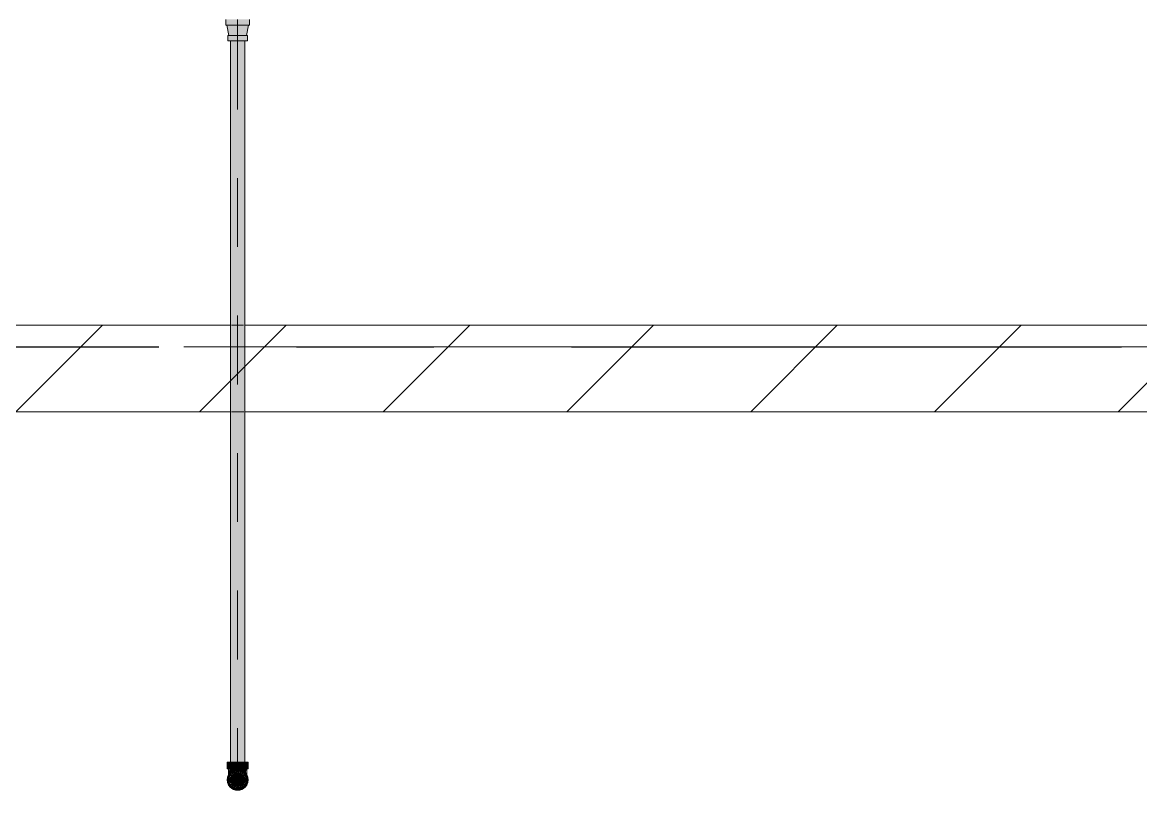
# Model space of a CAD drawing. Header units: millimetres. Extents: x -4000 to 187956, y -58990 to 162485.
# Drawn here: x 91253 to 93835, y 126425 to 128199 of the extents above; entities that cross this region are included whole.
import ezdxf

# ---------------------------------------------------------------- set-up
doc = ezdxf.new("R2010")
doc.units = ezdxf.units.MM
for name, pattern in [('Dash 1_16_', [317.5, 158.75, -158.75]), ('Grid Line', [2222.5, 1270, -317.5, 317.5, -317.5]), ('Grid Line 12_5mm', [2150, 1250, -300, 300, -300])]:
    doc.linetypes.add(name, pattern=pattern)
for name, color, linetype, lineweight in [('A-WALL', 113, 'Continuous', 13), ('A-WALL-PATT', 111, 'Continuous', 13), ('F-SPRN', 3, 'Continuous', 9), ('P-PIPE', 3, 'Continuous', 9), ('P-PIPE-CNTR', 3, 'Continuous', 9), ('S-GRID', 1, 'Continuous', 30)]:
    doc.layers.add(name, color=color, linetype=linetype, lineweight=lineweight)

# ---------------------------------------------------------------- blocks, each defined once
blk = doc.blocks.new('CMF2_NHAXUONG_A_rvt-1-FFS - TANG 1')
at = {"layer": 'A-WALL-PATT', "lineweight": 9}
h = blk.add_hatch(dxfattribs=at)
h.set_pattern_fill('FP_12', color=250, style=0, pattern_type=2)
h.set_pattern_definition([(45, (0, 0), (-212.13203, 212.13203), [])])
h.paths.add_polyline_path([(68581, 127300.1), (97082.8, 127300.1), (97082.8, 127500.1), (67049.8, 127500.1), (67049.8, 127300.1)])
h.paths.add_polyline_path([(43638.6, 127300.1), (63049.8, 127300.1), (63049.8, 127500.1), (43549.8, 127500.1), (43549.8, 127300.1)])
at = {"layer": 'A-WALL', "color": 50, "lineweight": 15}
for p, q in [((91733.5, 127500.1), (89266.5, 127500.1)), ((94233.5, 127500.1), (91766.5, 127500.1)), ((89266.7, 127300.1), (91733.3, 127300.1)), ((91766.7, 127300.1), (94233.3, 127300.1))]:
    blk.add_line(p, q, dxfattribs=at)
at = {"layer": 'A-WALL', "color": 35, "lineweight": 15}
for p, q in [((91733.5, 127500.1), (89266.5, 127500.1)), ((94233.5, 127500.1), (91766.5, 127500.1)), ((89266.7, 127300.1), (91733.3, 127300.1)), ((91766.7, 127300.1), (94233.3, 127300.1))]:
    blk.add_line(p, q, dxfattribs=at)
at = {"layer": 'A-WALL', "color": 14, "lineweight": 15}
for p, q in [((91737.1, 127500.1), (91735.5, 127500.1)), ((91763.4, 127500.1), (91738.2, 127500.1)), ((91735.5, 127300.1), (91764.5, 127300.1))]:
    blk.add_line(p, q, dxfattribs=at)
at = {"layer": 'A-WALL', "color": 15, "lineweight": 15}
for p, q in [((91737.1, 127500.1), (91735.5, 127500.1)), ((91763.4, 127500.1), (91738.2, 127500.1)), ((91735.5, 127300.1), (91764.5, 127300.1))]:
    blk.add_line(p, q, dxfattribs=at)
at = {"layer": 'S-GRID', "linetype": 'Grid Line 12_5mm', "lineweight": 9}
blk.add_line((-824.3, 127450), (183641.1, 127450), dxfattribs=at)
blk = doc.blocks.new('Sprinkler_Up - DN20-V317-FFS - TANG 1')
at = {"layer": 'F-SPRN', "transparency": 33554534}
for points in [[(-13.5, 0), (-3.9, 0.7), (-1.7, 2.9), (-1.2, 3.5), (-0.6, 4), (0.6, 4), (1.2, 3.5), (1.7, 2.9), (4.6, 0), (22.2, 0), (18, 13.1), (6.9, 21.2), (-6.9, 21.2), (-18.4, 11.9), (-22.2, 0)], [(0, -21.2), (6.9, -21.2), (18, -13.1), (22.2, 0), (3.9, -0.7), (1.7, -2.9), (1.2, -3.5), (0.6, -4), (-0.6, -4), (-1.2, -3.5), (-1.7, -2.9), (-4.6, 0), (-22.2, 0), (-18, -13.1), (-6.9, -21.2)], [(0, -16.7), (4.3, -16.1), (11.8, -11.8), (16.1, -4.3), (16.1, 4.3), (11.7, 11.9), (8.3, 14.4), (0, 16.7), (-4.3, 16.1), (-11.8, 11.8), (-16.1, 4.3), (-16.1, -4.3), (-11.8, -11.8), (-8.3, -14.4)], [(0, -15.6), (7.8, -13.5), (13.5, -7.8), (15.1, -4), (15.1, 4), (13.5, 7.8), (7.8, 13.5), (0, 15.6), (-9.9, 11.9), (-11, 11), (-15.1, 4), (-15.1, -4), (-11, -11), (-7.8, -13.5)], [(-10.9, -5.5), (-10.9, 5.4), (-14.5, 5.4), (-14.5, -5.5)], [(-7.7, -5.5), (-7.7, 5.4), (-10.9, 5.4), (-10.9, -5.5)], [(0, -5.5), (0, 5.4), (-7.7, 5.4), (-7.7, -5.5)], [(0, 0), (5.7, 0), (2.9, 4.9), (-2.9, 4.9), (-5.7, 0)], [(-2.9, -4.9), (2.9, -4.9), (5.7, 0), (-5.7, 0)], [(0, 0), (4.6, 0), (0, 4.6), (-4.6, 0)], [(0, -4.6), (4.6, 0), (-4.6, 0)], [(0, -2.6), (1.3, 0), (-1.8, 0)], [(-1.3, 0), (1.8, 0), (0, 2.6)], [(7.7, -5.5), (7.7, 5.4), (0, 5.4), (0, -5.5)], [(10.9, -5.5), (10.9, 5.4), (7.7, 5.4), (7.7, -5.5)], [(14.5, -5.5), (14.5, 5.4), (10.9, 5.4), (10.9, -5.5)]]:
    blk.add_hatch(color=1, dxfattribs=at).paths.add_polyline_path(points)
at = {"layer": 'F-SPRN', "color": 1}
for p, q in [((-11.5, 5.4), (-14.5, 5.4)), ((-14.5, 5.4), (-11.3, 5.4)), ((-14.5, 5.4), (-14.5, 3.7)), ((-14.5, 3.3), (-14.5, 0)), ((-11.5, 5.4), (-11.5, 4)), ((-10.9, 1.9), (-10.9, 3.6)), ((-10.8, 5.4), (-8, 5.4)), ((-8.1, 5.4), (-10.8, 5.4)), ((-8.1, 5.4), (-8.1, 2.8)), ((-8.1, 2.5), (-8.1, 0.7)), ((-7.7, 4.8), (-7.7, 2.7)), ((-7.7, 4.8), (-7.7, 2.7)), ((-7.7, 2.1), (-7.7, 0.5)), ((-7.7, 2.1), (-7.7, 0.5)), ((-6.7, 5.4), (-4.7, 5.4)), ((-5.8, 3.8), (-5.8, 2.2)), ((-2.1, 0), (-2.1, 0)), ((-2.1, 0), (-2.1, -0.1)), ((-0.5, 2), (-0.6, 2)), ((-0.6, 2), (-0.6, 2)), ((0, 2.1), (-0.1, 2.1)), ((2.1, 0), (2.1, 0.1)), ((2.1, 0), (2.1, 0)), ((4.7, 5.4), (6.5, 5.4)), ((7.7, 5.4), (10.8, 5.4)), ((7.7, 5.2), (7.7, 2.7)), ((7.7, 5.2), (7.7, 2.7)), ((7.7, 2.3), (7.7, 0.5)), ((7.7, 2.3), (7.7, 0.5)), ((10.8, 5.4), (8.1, 5.4)), ((8.1, 5.4), (8.1, 2.8)), ((8.1, 2.5), (8.1, 0.4)), ((10.9, 5.4), (14.5, 5.4)), ((10.9, 3.6), (10.9, 0.2)), ((14.5, 5.4), (11.5, 5.4)), ((11.5, 5.4), (11.5, 4)), ((11.5, 3), (11.5, 0.2)), ((14.5, 5.4), (14.5, -5.5)), ((-14.5, -1.3), (-14.5, -3.7)), ((-11.1, -5.5), (-14.5, -5.5)), ((-14.5, -5.5), (-11.5, -5.5)), ((-10.9, -2.6), (-10.9, -1.3)), ((-10.8, -5.5), (-8.1, -5.5)), ((-7.8, -5.5), (-10.8, -5.5)), ((-8.1, -4.2), (-8.1, -5.5)), ((-7.7, -2.7), (-7.7, -4)), ((-7.7, -2.7), (-7.7, -4)), ((-7, -5.5), (-5.8, -5.5)), ((-4.8, -5.5), (-7, -5.5)), ((-5.8, -2.3), (-5.8, -3.8)), ((-2.1, -0.3), (-2, -0.4)), ((-2, -0.4), (-2, -0.5)), ((-2, -0.5), (-2, -0.6)), ((-2, -0.6), (-2, -0.7)), ((-2, -0.7), (-1.9, -0.7)), ((-1.9, -0.7), (-1.9, -0.8)), ((-1.9, -0.8), (-1.9, -0.9)), ((-1.9, -0.9), (-1.8, -1)), ((-1.8, -1), (-1.8, -1.1)), ((-1.8, -1), (-1.8, -1)), ((-1.8, -1.1), (-1.7, -1.2)), ((-1.7, -1.2), (-1.6, -1.3)), ((-1.7, -1.2), (-1.7, -1.2)), ((-1.6, -1.3), (-1.6, -1.4)), ((-1.6, -1.4), (-1.5, -1.4)), ((-1.5, -1.4), (-1.4, -1.5)), ((-1.4, -1.5), (-1.3, -1.6)), ((-1.4, -1.5), (-1.4, -1.5)), ((-1.3, -1.6), (-1.3, -1.7)), ((-1.3, -1.7), (-1.2, -1.7)), ((-1.2, -1.7), (-1.1, -1.7)), ((-1.1, -1.7), (-1.1, -1.8)), ((-1.1, -1.8), (-1, -1.8)), ((-1, -1.8), (-0.9, -1.9)), ((-0.9, -1.9), (-0.8, -1.9)), ((-0.8, -1.9), (-0.7, -2)), ((-0.8, -1.9), (-0.8, -1.9)), ((-0.7, -2), (-0.6, -2)), ((-0.6, -2), (-0.5, -2)), ((-0.5, -2), (-0.4, -2)), ((-0.4, -2), (-0.3, -2.1)), ((-0.4, -2), (-0.4, -2)), ((-0.3, -2.1), (-0.2, -2.1)), ((-0.2, -2.1), (-0.1, -2.1)), ((-0.1, -2.1), (0, -2.1)), ((0, -2.1), (0.1, -2.1)), ((0.1, -2.1), (0.2, -2.1)), ((0.1, -2.1), (0.1, -2.1)), ((0.2, -2.1), (0.3, -2.1)), ((0.3, -2.1), (0.4, -2)), ((0.4, -2), (0.5, -2)), ((0.5, -2), (0.6, -2)), ((0.6, -2), (0.7, -2)), ((0.6, -2), (0.6, -2)), ((0.7, -2), (0.8, -1.9)), ((0.8, -1.9), (0.9, -1.9)), ((0.9, -1.9), (1, -1.8)), ((0.9, -1.9), (0.9, -1.9)), ((1, -1.8), (1.1, -1.8)), ((1.1, -1.8), (1.2, -1.7)), ((1.2, -1.7), (1.3, -1.6)), ((1.2, -1.7), (1.2, -1.7)), ((1.3, -1.6), (1.4, -1.6)), ((1.4, -1.5), (1.5, -1.5)), ((1.4, -1.6), (1.4, -1.5)), ((1.5, -1.4), (1.6, -1.3)), ((1.5, -1.5), (1.5, -1.4)), ((1.6, -1.3), (1.7, -1.2)), ((1.6, -1.3), (1.6, -1.3)), ((1.7, -1.1), (1.8, -1.1)), ((1.7, -1.2), (1.7, -1.1)), ((1.8, -1), (1.9, -0.9)), ((1.8, -1.1), (1.8, -1)), ((1.9, -0.8), (2, -0.7)), ((1.9, -0.8), (1.9, -0.8)), ((1.9, -0.9), (1.9, -0.8)), ((2, -0.4), (2.1, -0.3)), ((2, -0.5), (2, -0.4)), ((2, -0.5), (2, -0.5)), ((2, -0.6), (2, -0.5)), ((2, -0.7), (2, -0.6)), ((2.1, -0.1), (2.1, 0)), ((2.1, -0.2), (2.1, -0.1)), ((2.1, -0.3), (2.1, -0.2)), ((7, -5.5), (4.8, -5.5)), ((5.8, -2.2), (5.8, -3.8)), ((5.8, -5.5), (7, -5.5)), ((7.7, -0.5), (7.7, -2.3)), ((7.7, -0.5), (7.7, -2.3)), ((7.7, -2.7), (7.7, -5.4)), ((7.7, -2.7), (7.7, -5.4)), ((10.8, -5.5), (7.7, -5.5)), ((8.1, -0.4), (8.1, -2.5)), ((8.1, -2.8), (8.1, -5.5)), ((8.1, -5.5), (10.8, -5.5)), ((10.9, -0.2), (10.9, -3.6)), ((14.5, -5.5), (10.9, -5.5)), ((11.5, -0.2), (11.5, -3)), ((11.5, -4), (11.5, -5.5)), ((11.5, -5.5), (14.5, -5.5))]:
    blk.add_line(p, q, dxfattribs=at)
at = {"layer": 'F-SPRN', "color": 1, "flags": 128}
for points in [[(-0.6, 2), (-0.7, 2), (-0.8, 1.9), (-0.9, 1.9), (-0.9, 1.9), (-1, 1.8), (-1.1, 1.8), (-1.2, 1.7), (-1.2, 1.7), (-1.3, 1.6), (-1.4, 1.6), (-1.4, 1.5), (-1.5, 1.5), (-1.5, 1.4), (-1.6, 1.3), (-1.6, 1.3), (-1.7, 1.2), (-1.7, 1.1), (-1.8, 1.1), (-1.8, 1), (-1.9, 0.9), (-1.9, 0.8), (-1.9, 0.8), (-2, 0.7), (-2, 0.6), (-2, 0.5), (-2, 0.5), (-2, 0.4), (-2.1, 0.3), (-2.1, 0.2), (-2.1, 0.1), (-2.1, 0)], [(-0.1, 2.1), (-0.1, 2.1), (-0.2, 2.1), (-0.3, 2.1), (-0.4, 2), (-0.5, 2)], [(2.1, 0.1), (2.1, 0.2), (2.1, 0.2), (2.1, 0.3), (2, 0.4), (2, 0.5), (2, 0.6), (2, 0.7), (1.9, 0.7), (1.9, 0.8), (1.9, 0.9), (1.8, 1), (1.8, 1), (1.8, 1.1), (1.7, 1.2), (1.7, 1.2), (1.6, 1.3), (1.6, 1.4), (1.5, 1.4), (1.4, 1.5), (1.4, 1.5), (1.3, 1.6), (1.3, 1.7), (1.2, 1.7), (1.1, 1.7), (1.1, 1.8), (1, 1.8), (0.9, 1.9), (0.8, 1.9), (0.8, 1.9), (0.7, 2), (0.6, 2), (0.5, 2), (0.4, 2), (0.4, 2), (0.3, 2.1), (0.2, 2.1), (0.1, 2.1), (0, 2.1)], [(-2.1, -0.1), (-2.1, -0.2), (-2.1, -0.2), (-2.1, -0.3)]]:
    blk.add_lwpolyline(points, dxfattribs=at)
at = {"layer": 'F-SPRN', "color": 1}
for radius, start, end in [(22.2, 360, 180), (21.9, 165.6773, 179.2615), (21.9, 146.7912, 164.8151), (21.9, 144, 146.7912), (21.9, 126.6942, 143.2701), (16.7, 167.6802, 180), (16.7, 167.6802, 180), (16.7, 155.3879, 164.9693), (16.7, 155.3879, 164.9693), (15.6, 166.4265, 180), (15.6, 166.4265, 180), (15.6, 150.9409, 165), (15.6, 159.6139, 165), (16.7, 136.7213, 149.931), (16.7, 136.7213, 149.931), (15.6, 150.9409, 156.3845), (15.6, 138.4214, 150), (15.6, 138.4214, 150), (21.9, 108.2621, 125.7507), (16.7, 134.4938, 135), (16.7, 134.4938, 135), (15.6, 129.9005, 135), (15.6, 129.9005, 135), (16.7, 121.4181, 130.5751), (16.7, 121.4181, 130.5751), (15.6, 120.5262, 126.205), (15.6, 120.5262, 126.205), (16.7, 106.5995, 120), (16.7, 106.5995, 120), (15.6, 114.4363, 119.9813), (15.6, 114.4363, 119.9813), (21.9, 99.348, 107.901), (4.63, 155.7832, 180), (4.63, 155.7832, 180), (16.7, 96.4143, 105), (16.7, 96.4143, 105), (4.63, 109.0192, 138.2703), (4.63, 109.0192, 138.2703), (21.9, 90.145, 98.8503), (15.6, 95.5762, 100.6843), (15.6, 95.5762, 100.6843), (2.56, 109.0192, 168.8278), (2.56, 109.0192, 168.8278), (2.04, 109.0192, 180), (16.7, 83.0684, 90), (16.7, 83.0684, 90), (4.63, 17.9592, 90), (4.63, 17.9592, 90), (3.81, 57.0577, 90), (2.56, 14.5599, 90), (2.56, 14.5599, 90), (2.04, 10.4703, 90), (21.9, 72.5583, 89.4624), (15.6, 75.573, 80.5892), (15.6, 75.573, 80.5892), (3.81, 16.1605, 43.8358), (15.6, 67.5614, 74.5481), (15.6, 67.5614, 74.5481), (16.7, 60, 75), (16.7, 60, 75), (15.6, 60.0187, 65.5637), (15.6, 60.0187, 65.5637), (21.9, 54.2493, 71.7379), (15.6, 53.795, 60), (15.6, 53.795, 60), (16.7, 49.4249, 58.5819), (16.7, 49.4249, 58.5819), (15.6, 45, 50.0995), (15.6, 45, 50.0995), (16.7, 45, 45.5062), (16.7, 45, 45.5062), (15.6, 30, 41.5786), (15.6, 30, 41.5786), (16.7, 30, 43.2787), (16.7, 30, 43.2787), (21.9, 36.7299, 53.3058), (15.6, 23.6155, 29.5646), (15.6, 15, 29.5646), (15.6, 15, 20.3861), (16.7, 15, 24.6121), (16.7, 15, 24.6121), (15.6, 360, 13.6618), (15.6, 0, 13.6618), (16.7, 360, 12.3198), (16.7, 0, 12.3198), (21.9, 33.2088, 36), (21.9, 15.1849, 33.2088), (21.9, 0.7385, 14.3227), (22.2, 180, 360), (21.9, 180.7385, 194.3227), (21.9, 195.1849, 215.2302), (21.9, 216.7299, 233.3058), (16.7, 180, 192.3198), (16.7, 180, 192.3198), (16.7, 195.0307, 204.6121), (16.7, 195.0307, 204.6121), (15.6, 181.9082, 193.6618), (15.6, 181.9082, 193.6618), (15.6, 197.3339, 209.5646), (15.6, 197.3339, 209.5646), (16.7, 210.069, 223.2787), (16.7, 210.069, 223.2787), (15.6, 212.5472, 221.5786), (15.6, 212.5472, 221.5786), (21.9, 234.2493, 251.7379), (16.7, 229.4249, 238.5819), (16.7, 229.4249, 238.5819), (15.6, 233.795, 240), (15.6, 233.795, 240), (16.7, 240, 255), (16.7, 240, 255), (15.6, 240.0187, 254.5481), (15.6, 240.0187, 254.5481), (21.9, 252.5583, 269.4624), (4.63, 197.9592, 0), (4.63, 197.9592, 360), (15.6, 255, 267.64), (15.6, 255, 267.64), (3.81, 196.1605, 360), (2.56, 191.1677, 270), (2.56, 191.1677, 270), (2.04, 190.4703, 270), (16.7, 263.0684, 270), (16.7, 263.0684, 270), (2.04, 270, 0), (2.56, 270, 0), (2.56, 270, 360), (21.9, 270.145, 278.8503), (15.6, 275.5762, 280.6843), (15.6, 275.5762, 280.6843), (16.7, 276.4143, 285), (16.7, 276.4143, 285), (21.9, 279.348, 287.901), (16.7, 286.5995, 300), (16.7, 286.5995, 300), (15.6, 294.4363, 299.9813), (15.6, 294.4363, 299.9813), (21.9, 288.2621, 305.7507), (15.6, 300, 313.2078), (15.6, 300, 313.2078), (16.7, 301.4181, 310.5751), (16.7, 301.4181, 310.5751), (15.6, 318.4214, 330), (15.6, 318.4214, 330), (16.7, 316.7213, 330), (16.7, 316.7213, 330), (21.9, 306.6942, 323.2701), (15.6, 330.4354, 345), (15.6, 330.4354, 336.3845), (15.6, 339.6139, 345), (15.6, 346.3382, 360), (15.6, 346.3382, 360), (16.7, 335.3879, 345), (16.7, 335.3879, 345), (16.7, 347.6802, 360), (16.7, 347.6802, 360), (21.9, 324.7698, 344.8151), (21.9, 345.6773, 359.2615)]:
    blk.add_arc((0, 0), radius, start, end, dxfattribs=at)
blk = doc.blocks.new('Steel_Transition_Threaded_HoaPhat - Standard-V351-FFS - TANG 1')
at = {"layer": 'P-PIPE', "lineweight": 13, "transparency": 33554534}
h = blk.add_hatch(color=1, dxfattribs=at)
h.paths.add_polyline_path([(91750, 126427.6), (91755.8, 126428.4), (91761.3, 126430.6), (91765.9, 126434.2), (91769.5, 126438.8), (91771.7, 126444.3), (91772.5, 126450.1), (91771.7, 126455.9), (91769, 126462), (91765.9, 126466), (91761.3, 126469.6), (91755.8, 126471.8), (91750, 126472.6), (91744.2, 126471.8), (91738.8, 126469.6), (91734.1, 126466), (91730.5, 126461.3), (91728.3, 126455.9), (91727.5, 126450.1), (91728.3, 126444.3), (91730.5, 126438.8), (91734.1, 126434.2), (91738.8, 126430.6), (91744.2, 126428.4)])
h.paths.add_polyline_path([(91750, 126430), (91744.8, 126430.7), (91740, 126432.7), (91735.8, 126435.9), (91732.6, 126440), (91730.6, 126444.9), (91729.9, 126450.1), (91730.6, 126455.3), (91734, 126462), (91735.8, 126464.3), (91740, 126467.5), (91744.8, 126469.5), (91750, 126470.2), (91755.2, 126469.5), (91760.1, 126467.5), (91766, 126462), (91767.4, 126460.1), (91769.4, 126455.3), (91770.1, 126450.1), (91769.4, 126444.9), (91767.4, 126440), (91764.2, 126435.9), (91760.1, 126432.7), (91755.2, 126430.7)])
for points in [[(91750, 126430), (91750, 126433.7), (91741.8, 126435.9), (91735.8, 126441.9), (91733.6, 126450.1), (91735.8, 126458.3), (91741.8, 126464.3), (91750, 126466.5), (91750, 126470.2), (91744.8, 126469.5), (91740, 126467.5), (91734, 126462), (91732.6, 126460.1), (91730.6, 126455.3), (91729.9, 126450.1), (91730.6, 126444.9), (91732.6, 126440), (91735.8, 126435.9), (91740, 126432.7), (91744.8, 126430.7)], [(91750, 126431.6), (91754.8, 126432.2), (91759.3, 126434.1), (91763.1, 126437), (91766, 126440.8), (91767.9, 126445.3), (91768.5, 126450.1), (91767.9, 126454.9), (91764, 126462), (91763.1, 126463.2), (91759.3, 126466.1), (91754.8, 126468), (91750, 126468.6), (91745.2, 126468), (91740.8, 126466.1), (91736, 126462), (91734, 126459.3), (91732.1, 126454.9), (91731.5, 126450.1), (91732.1, 126445.3), (91734, 126440.8), (91736.9, 126437), (91740.8, 126434.1), (91745.2, 126432.2)], [(91750, 126430), (91755.2, 126430.7), (91760.1, 126432.7), (91764.2, 126435.9), (91767.4, 126440), (91769.4, 126444.9), (91770.1, 126450.1), (91769.4, 126455.3), (91766, 126462), (91764.2, 126464.3), (91760.1, 126467.5), (91755.2, 126469.5), (91750, 126470.2), (91750, 126466.5), (91758.2, 126464.3), (91764.2, 126458.3), (91766.4, 126450.1), (91764.2, 126441.9), (91758.2, 126435.9), (91750, 126433.7)]]:
    blk.add_hatch(color=1, dxfattribs=at).paths.add_polyline_path(points)
at = {"layer": 'P-PIPE', "color": 20, "lineweight": 13}
for radius, start, end in [(22.5, 90, 270), (22.5, 105, 270), (20.1, 150, 162.7449), (18.5, 157.6232, 165), (18.5, 157.6232, 165), (20.1, 143.4205, 148.1553), (18.5, 139.7195, 150), (18.5, 139.7195, 150), (20.1, 128.8856, 139.8677), (16.4, 143.5463, 150), (18.5, 123.4976, 133.2041), (18.5, 123.4976, 133.2041), (16.4, 133.3918, 135), (20.1, 109.6859, 125.0043), (16.4, 121.0738, 128.0319), (18.5, 106.819, 120), (18.5, 106.819, 120), (16.4, 115.1607, 120), (16.4, 107.4657, 111.9681), (22.5, 90, 105), (20.1, 100.9975, 105), (18.5, 91.4353, 103.2046), (18.5, 91.4353, 103.2046), (16.4, 96.2132, 104.6042), (20.1, 90.5246, 98.5089), (22.5, 45, 90), (22.5, 270, 90), (18.5, 78.0986, 90), (18.5, 78.0986, 90), (22.5, 270, 45), (20.1, 75.0607, 87.9279), (18.5, 60, 75), (18.5, 60, 75), (16.4, 66.9681, 72.9388), (20.1, 54.9957, 75), (16.4, 50.4733, 56.6389), (18.5, 46.7959, 56.5024), (18.5, 46.7959, 56.5024), (16.4, 45, 46.6082), (20.1, 40.1323, 51.1144), (16.4, 30, 38.0319), (18.5, 30, 40.2805), (18.5, 30, 40.2805), (20.1, 31.8447, 36.5795), (18.5, 15, 22.3768), (18.5, 15, 22.3768), (20.1, 17.2551, 30), (20.1, 166.0499, 193.9501), (20.1, 197.2551, 210), (18.5, 166.5939, 180), (18.5, 166.5939, 180), (18.5, 180, 193.4061), (18.5, 180, 193.4061), (18.5, 195, 202.3768), (18.5, 195, 202.3768), (20.1, 211.8447, 231.1144), (16.4, 168.5467, 178.9063), (16.4, 184.8393, 191.4533), (18.5, 210, 223.5703), (18.5, 210, 223.5703), (16.4, 158.0319, 163.506), (16.4, 210.6635, 216.4537), (18.5, 226.7959, 236.5024), (18.5, 226.7959, 236.5024), (20.1, 234.9957, 240), (16.4, 230.4733, 236.6389), (20.1, 240, 255), (18.5, 240, 255), (18.5, 240, 255), (16.4, 240, 246.5955), (16.4, 250.3629, 255), (20.1, 255.0607, 267.9279), (18.5, 258.0986, 270), (18.5, 258.0986, 270), (16.4, 264.1652, 268.506), (18.5, 271.4353, 283.2046), (18.5, 271.4353, 283.2046), (16.4, 276.2132, 283.9063), (20.1, 280.9975, 285), (16.4, 287.4657, 291.9681), (18.5, 286.819, 300), (18.5, 286.819, 300), (16.4, 293.4045, 300), (20.1, 289.6859, 305.0043), (18.5, 303.4976, 313.2041), (18.5, 303.4976, 313.2041), (20.1, 308.8856, 328.1553), (18.5, 316.4297, 330), (18.5, 316.4297, 330), (16.4, 338.0319, 342.8691), (16.4, 0, 8.0319), (16.4, 353.5463, 0), (18.5, 337.6232, 345), (18.5, 337.6232, 345), (20.1, 330, 342.7449), (18.5, 0, 13.4061), (18.5, 346.5939, 13.4061), (18.5, 346.5939, 0), (20.1, 346.0499, 13.9501), (20.1, 270.5246, 278.5089)]:
    blk.add_arc((91750, 126450.1), radius, start, end, dxfattribs=at)
blk = doc.blocks.new('Steel_Elbow_Threaded_HoaPhat - Standard-V352-FFS - TANG 1')
at = {"layer": 'P-PIPE', "lineweight": 13, "transparency": 33554534}
for points in [[(91733, 126475.5), (91750, 126475.5), (91750, 126490.6), (91725.9, 126490.6), (91726.7, 126475.5), (91729.1, 126475.5)], [(91774.1, 126475.5), (91773.3, 126490.6), (91750, 126490.6), (91750, 126475.5), (91773.3, 126475.5)], [(91750, 126426), (91756.2, 126426.8), (91762.1, 126429.2), (91767.1, 126433), (91770.9, 126438), (91773.3, 126443.8), (91774.1, 126450.1), (91773.3, 126456.3), (91770.9, 126462.1), (91767.1, 126467.1), (91762.1, 126471), (91756.2, 126473.4), (91750, 126474.2), (91743.8, 126473.4), (91737.9, 126471), (91733, 126467.1), (91729, 126462), (91726.7, 126456.3), (91725.9, 126450.1), (91726.7, 126443.8), (91729.1, 126438), (91733, 126433), (91737.9, 126429.2), (91743.8, 126426.8)]]:
    blk.add_hatch(color=1, dxfattribs=at).paths.add_polyline_path(points)
h = blk.add_hatch(color=1, dxfattribs=at)
h.paths.add_polyline_path([(91742.8, 126470), (91740.3, 126470), (91744.1, 126471.9)])
h.paths.add_polyline_path([(91729.8, 126460.2), (91732.1, 126462), (91737.2, 126467.6), (91742.8, 126470), (91750, 126471.2), (91750, 126475.5), (91731.7, 126475.5), (91730.3, 126471.7), (91730.1, 126464.3), (91730, 126462)])
h = blk.add_hatch(color=1, dxfattribs=at)
h.paths.add_polyline_path([(91766.9, 126465.3), (91769.2, 126462), (91768.6, 126464.6)])
h.paths.add_polyline_path([(91770.9, 126458.6), (91770.6, 126467.2), (91769.5, 126466.8), (91769.4, 126470.9), (91770.7, 126471.2), (91769.6, 126475.5), (91750, 126475.5), (91750, 126471.2), (91757.2, 126470), (91755.9, 126471.9), (91763.4, 126467.2), (91767.4, 126463.1), (91766.2, 126468.2), (91769.6, 126462)])
at = {"layer": 'P-PIPE', "color": 20, "lineweight": 13}
for p, q in [((91725.9, 126490.6), (91725.9, 126475.5)), ((91733, 126490.6), (91725.9, 126490.6)), ((91750, 126490.6), (91725.9, 126490.6)), ((91737.9, 126490.6), (91733.8, 126490.6)), ((91743.8, 126490.6), (91738.2, 126490.6)), ((91750, 126490.6), (91743.8, 126490.6)), ((91756.2, 126490.6), (91750, 126490.6)), ((91774.1, 126490.6), (91750, 126490.6)), ((91761.8, 126490.6), (91756.2, 126490.6)), ((91766.2, 126490.6), (91762.1, 126490.6)), ((91774.1, 126490.6), (91767.1, 126490.6)), ((91774.1, 126475.5), (91774.1, 126490.6)), ((91725.9, 126475.5), (91731.5, 126475.5)), ((91725.9, 126475.5), (91750, 126475.5)), ((91742.8, 126475.5), (91728.9, 126475.5)), ((91728.9, 126461.8), (91728.9, 126462)), ((91728.9, 126460.9), (91728.9, 126461.8)), ((91731.5, 126475.5), (91733, 126475.5)), ((91732.8, 126475.5), (91731.7, 126475.5)), ((91736.4, 126475.5), (91733.8, 126475.5)), ((91734, 126475.5), (91737.9, 126475.5)), ((91742.8, 126475.5), (91736.4, 126475.5)), ((91737.9, 126475.5), (91742.7, 126475.5)), ((91750, 126475.5), (91743.7, 126475.5)), ((91750, 126475.5), (91743.7, 126475.5)), ((91743.8, 126475.5), (91750, 126475.5)), ((91750, 126475.5), (91756.2, 126475.5)), ((91750, 126475.5), (91774.1, 126475.5)), ((91756.3, 126475.5), (91750, 126475.5)), ((91756.3, 126475.5), (91750, 126475.5)), ((91763.6, 126475.5), (91757.2, 126475.5)), ((91771.2, 126475.5), (91757.2, 126475.5)), ((91757.3, 126475.5), (91762.1, 126475.5)), ((91762.1, 126475.5), (91766, 126475.5)), ((91766.2, 126475.5), (91763.6, 126475.5)), ((91767.1, 126475.5), (91769.7, 126475.5)), ((91768.3, 126475.5), (91767.2, 126475.5)), ((91769.9, 126475.5), (91768.3, 126475.5)), ((91769.7, 126475.5), (91770.9, 126475.5)), ((91770.9, 126475.5), (91773.3, 126475.5)), ((91771.2, 126462), (91771.2, 126461.2)), ((91771.2, 126462), (91771.2, 126462)), ((91771.2, 126461.2), (91771.2, 126460.3)), ((91771.2, 126458), (91771.2, 126457.3)), ((91773.3, 126475.5), (91774.1, 126475.5)), ((91728.9, 126455.1), (91728.9, 126455.7)), ((91728.9, 126454.5), (91728.9, 126455.1)), ((91728.9, 126454), (91728.9, 126454.5)), ((91728.9, 126452.5), (91728.9, 126453)), ((91728.9, 126452.1), (91728.9, 126452.5)), ((91728.9, 126451.7), (91728.9, 126452.1)), ((91728.9, 126451.4), (91728.9, 126451.7)), ((91728.9, 126451.1), (91728.9, 126451.4)), ((91728.9, 126450.4), (91728.9, 126450.6)), ((91728.9, 126450.3), (91728.9, 126450.4)), ((91728.9, 126450.2), (91728.9, 126450.3)), ((91728.9, 126450.1), (91728.9, 126450.2)), ((91728.9, 126450.1), (91728.9, 126450.1)), ((91728.9, 126449.9), (91728.9, 126450.1)), ((91728.9, 126449), (91728.9, 126449.9)), ((91728.9, 126448.2), (91728.9, 126449)), ((91729, 126447.3), (91728.9, 126448.2)), ((91729.2, 126446.5), (91729, 126447.3)), ((91729.3, 126445.7), (91729.2, 126446.5)), ((91729.5, 126444.8), (91729.3, 126445.7)), ((91729.7, 126444), (91729.5, 126444.8)), ((91730, 126443.2), (91729.7, 126444)), ((91730.3, 126442.4), (91730, 126443.2)), ((91731.3, 126440.1), (91731, 126440.9)), ((91731.8, 126439.4), (91731.3, 126440.1)), ((91732.2, 126438.7), (91731.8, 126439.4)), ((91734.3, 126436), (91733.7, 126436.6)), ((91734.8, 126435.4), (91734.3, 126436)), ((91735.4, 126434.8), (91734.8, 126435.4)), ((91736.1, 126434.2), (91735.4, 126434.8)), ((91736.7, 126433.6), (91736.1, 126434.2)), ((91737.4, 126433.1), (91736.7, 126433.6)), ((91738.1, 126432.6), (91737.4, 126433.1)), ((91738.8, 126432.2), (91738.1, 126432.6)), ((91741, 126431), (91740.2, 126431.3)), ((91741.8, 126430.6), (91741, 126431)), ((91742.6, 126430.3), (91741.8, 126430.6)), ((91758.4, 126430.7), (91757.7, 126430.4)), ((91759.2, 126431.1), (91758.4, 126430.7)), ((91760, 126431.4), (91759.2, 126431.1)), ((91760.7, 126431.8), (91760, 126431.4)), ((91761.4, 126432.3), (91760.7, 126431.8)), ((91762.1, 126432.8), (91761.4, 126432.3)), ((91762.8, 126433.3), (91762.1, 126432.8)), ((91763.5, 126433.8), (91762.8, 126433.3)), ((91764.1, 126434.3), (91763.5, 126433.8)), ((91764.7, 126434.9), (91764.1, 126434.3)), ((91765.3, 126435.5), (91764.7, 126434.9)), ((91765.9, 126436.1), (91765.3, 126435.5)), ((91766.4, 126436.8), (91765.9, 126436.1)), ((91767, 126437.5), (91766.4, 126436.8)), ((91767.5, 126438.1), (91767, 126437.5)), ((91767.9, 126438.9), (91767.5, 126438.1)), ((91769.1, 126441.1), (91768.8, 126440.3)), ((91769.5, 126441.9), (91769.1, 126441.1)), ((91769.8, 126442.6), (91769.5, 126441.9)), ((91770.1, 126443.4), (91769.8, 126442.6)), ((91770.3, 126444.2), (91770.1, 126443.4)), ((91770.5, 126445.1), (91770.3, 126444.2)), ((91770.7, 126445.9), (91770.5, 126445.1)), ((91770.9, 126446.7), (91770.7, 126445.9)), ((91771.2, 126450.1), (91771.1, 126449.2)), ((91771.1, 126449.2), (91771.1, 126448.4)), ((91771.2, 126455.9), (91771.2, 126455.3)), ((91771.2, 126455.3), (91771.2, 126454.7)), ((91771.2, 126454.7), (91771.2, 126454.1)), ((91771.2, 126453.1), (91771.2, 126452.6)), ((91771.2, 126452.6), (91771.2, 126452.2)), ((91771.2, 126452.2), (91771.2, 126451.8)), ((91771.2, 126451.8), (91771.2, 126451.5)), ((91771.2, 126451.5), (91771.2, 126451.2)), ((91771.2, 126451.2), (91771.2, 126450.9)), ((91771.2, 126450.5), (91771.2, 126450.3)), ((91771.2, 126450.3), (91771.2, 126450.2)), ((91771.2, 126450.2), (91771.2, 126450.1)), ((91771.2, 126450.1), (91771.2, 126450.1)), ((91743.3, 126430), (91742.6, 126430.3)), ((91745.8, 126429.4), (91745, 126429.5)), ((91746.6, 126429.2), (91745.8, 126429.4)), ((91749.2, 126429), (91748.3, 126429)), ((91750, 126428.9), (91749.2, 126429)), ((91750.2, 126428.9), (91750, 126428.9)), ((91751.1, 126429), (91750.2, 126428.9)), ((91751.9, 126429), (91751.1, 126429)), ((91752.8, 126429.1), (91751.9, 126429)), ((91753.6, 126429.2), (91752.8, 126429.1)), ((91754.4, 126429.4), (91753.6, 126429.2)), ((91755.3, 126429.6), (91754.4, 126429.4)), ((91757.7, 126430.4), (91756.9, 126430.1))]:
    blk.add_line(p, q, dxfattribs=at)
at = {"layer": 'P-PIPE', "color": 20, "lineweight": 13, "flags": 128}
for points in [[(91728.9, 126462), (91728.9, 126462.6), (91728.9, 126463.5), (91728.9, 126464.4), (91728.9, 126465.4), (91728.9, 126466.3), (91728.9, 126467.3), (91728.9, 126468.2), (91728.9, 126469.2), (91728.9, 126470.2), (91728.9, 126471.2), (91728.9, 126472.2), (91728.9, 126473.2), (91728.9, 126474.2), (91728.9, 126475.2), (91728.9, 126475.5)], [(91728.9, 126459.3), (91728.9, 126460.1), (91728.9, 126460.9)], [(91728.9, 126457.1), (91728.9, 126457.8), (91728.9, 126458.5), (91728.9, 126459.3)], [(91728.9, 126455.7), (91728.9, 126456.4), (91728.9, 126457.1)], [(91771.2, 126475.5), (91771.2, 126474.5), (91771.2, 126473.5), (91771.2, 126472.5), (91771.2, 126471.5), (91771.2, 126470.5), (91771.2, 126469.5), (91771.2, 126468.5), (91771.2, 126467.5), (91771.2, 126466.6), (91771.2, 126465.6), (91771.2, 126464.7), (91771.2, 126463.8), (91771.2, 126462.9), (91771.2, 126462)], [(91771.2, 126460.3), (91771.2, 126459.5), (91771.2, 126458.7), (91771.2, 126458)], [(91771.2, 126457.3), (91771.2, 126456.6), (91771.2, 126455.9)], [(91728.9, 126453), (91728.9, 126453.4), (91728.9, 126454)], [(91728.9, 126450.6), (91728.9, 126450.8), (91728.9, 126451.1)], [(91731, 126440.9), (91730.6, 126441.6), (91730.3, 126442.4)], [(91733.7, 126436.6), (91733.2, 126437.3), (91732.7, 126438), (91732.2, 126438.7)], [(91740.2, 126431.3), (91739.5, 126431.7), (91738.8, 126432.2)], [(91768.8, 126440.3), (91768.4, 126439.6), (91767.9, 126438.9)], [(91771.1, 126448.4), (91771, 126447.6), (91770.9, 126446.7)], [(91771.2, 126454.1), (91771.2, 126453.6), (91771.2, 126453.1)], [(91771.2, 126450.9), (91771.2, 126450.7), (91771.2, 126450.5)], [(91745, 126429.5), (91744.2, 126429.8), (91743.3, 126430)], [(91748.3, 126429), (91747.5, 126429.1), (91746.6, 126429.2)], [(91756.9, 126430.1), (91756.1, 126429.8), (91755.3, 126429.6)]]:
    blk.add_lwpolyline(points, dxfattribs=at)
at = {"layer": 'P-PIPE', "color": 20, "lineweight": 13}
for radius, start, end in [(24.1, 90, 270), (24.1, 150.4645, 270), (24.1, 150, 150.4645), (24.1, 90, 150), (21.1, 150.0076, 164.9665), (21.1, 130, 141.5854), (21.1, 112.9377, 125.8024), (21.1, 99.9464, 104.9657), (21.1, 90, 98.9621), (24.1, 30, 90), (24.1, 270, 90), (21.1, 75.0343, 90), (24.1, 270, 29.5355), (21.1, 60.7988, 67.6705), (21.1, 54.1976, 59.9895), (21.1, 38.4146, 50), (21.1, 15.0335, 29.9924), (24.1, 29.5355, 30), (21.1, 172.25, 178.0438), (21.1, 181.9711, 187.2923), (21.1, 165.7465, 170), (21.1, 190, 194.2657), (21.1, 195.0455, 203.6505), (21.1, 205.3748, 209.9974), (21.1, 213.7495, 218.4271), (21.1, 218.9611, 230), (21.1, 234.2198, 247.0686), (21.1, 292.3235, 303.6981), (21.1, 310, 321.0389), (21.1, 321.5729, 325.795), (21.1, 330.0026, 334.1966), (21.1, 336.3495, 344.9545), (21.1, 345.7343, 350), (21.1, 1.9562, 7.75), (21.1, 352.7077, 358.0289), (21.1, 255.037, 270), (21.1, 271.1041, 276.3537), (21.1, 279.9303, 284.963)]:
    blk.add_arc((91750, 126450.1), radius, start, end, dxfattribs=at)

msp = doc.modelspace()

# ---------------------------------------------------------------- block references
at = {"lineweight": 5}
msp.add_blockref('CMF2_NHAXUONG_A_rvt-1-FFS - TANG 1', (0, 0), dxfattribs=at)

# ---------------------------------------------------------------- next in the draw order: hatches: boundary and pattern name
at = {"layer": 'P-PIPE', "transparency": 33554534}
for points in [[(91730.7, 128192.7), (91777.4, 128192.7), (91776.4, 128206), (91722.7, 128206), (91723.6, 128192.7), (91726.3, 128192.7)], [(91735.8, 128168.8), (91770.1, 128168.8), (91773.9, 128192.7), (91725.2, 128192.7), (91730.6, 128168.8), (91732.6, 128168.8)], [(91750, 128157), (91772.5, 128157), (91771.7, 128168.8), (91727.5, 128168.8), (91728.3, 128157), (91744.2, 128157)], [(91750, 126490.6), (91750, 128157), (91733.3, 128157), (91733.9, 126490.6), (91745.7, 126490.6)], [(91750, 126490.6), (91766.7, 126490.6), (91766.1, 128157), (91750, 128157), (91750, 126608)], [(91741.7, 126435.6), (91742.8, 126437.6), (91741.7, 126441.7), (91742.8, 126445.9), (91745.8, 126449), (91757.2, 126454.3), (91758.4, 126458.4), (91757.2, 126462.6), (91755.9, 126464.3), (91750, 126466.8), (91741.7, 126464.6), (91735.5, 126458.4), (91733.3, 126450.1), (91735.5, 126441.7), (91738.2, 126438.3)], [(91750, 126433.4), (91758.4, 126435.6), (91761.8, 126438.3), (91766.1, 126445.8), (91766.1, 126454.4), (91761.7, 126462), (91758.4, 126464.6), (91750, 126466.8), (91745.7, 126466.2), (91738.2, 126461.9), (91733.9, 126454.4), (91733.9, 126445.8), (91738.2, 126438.3), (91741.7, 126435.6)]]:
    msp.add_hatch(color=1, dxfattribs=at).paths.add_polyline_path(points)

# ---------------------------------------------------------------- next in the draw order: linework, layer by layer
at = {"layer": 'P-PIPE', "color": 20, "lineweight": 13}
for p, q in [((91722.7, 128206), (91722.7, 128192.7)), ((91722.7, 128192.7), (91777.4, 128192.7)), ((91722.7, 128192.7), (91725, 128192.7)), ((91725.2, 128192.7), (91729.9, 128168.8)), ((91726.3, 128192.7), (91730.7, 128192.7)), ((91730.7, 128192.7), (91736.3, 128192.7)), ((91736.3, 128192.7), (91742.9, 128192.7)), ((91743.6, 128192.7), (91750, 128192.7)), ((91750, 128192.7), (91756.4, 128192.7)), ((91757.1, 128192.7), (91763.7, 128192.7)), ((91763.7, 128192.7), (91769.3, 128192.7)), ((91769.3, 128192.7), (91773.7, 128192.7)), ((91770.1, 128168.8), (91774.8, 128192.7)), ((91775, 128192.7), (91777.4, 128192.7)), ((91777.4, 128192.7), (91777.4, 128206)), ((91727.5, 128168.8), (91727.5, 128157)), ((91729.8, 128168.8), (91727.5, 128168.8)), ((91772.5, 128168.8), (91727.5, 128168.8)), ((91734.1, 128168.8), (91730.6, 128168.8)), ((91738.8, 128168.8), (91734.1, 128168.8)), ((91744.2, 128168.8), (91738.8, 128168.8)), ((91750, 128168.8), (91744.8, 128168.8)), ((91755.2, 128168.8), (91750, 128168.8)), ((91761.3, 128168.8), (91755.8, 128168.8)), ((91765.9, 128168.8), (91761.3, 128168.8)), ((91769.4, 128168.8), (91765.9, 128168.8)), ((91772.5, 128168.8), (91770.2, 128168.8)), ((91772.5, 128157), (91772.5, 128168.8)), ((91727.5, 128157), (91772.5, 128157)), ((91727.5, 128157), (91733.2, 128157)), ((91733.3, 128157), (91733.3, 126490.6)), ((91733.9, 128157), (91733.3, 128157)), ((91738.2, 128157), (91734, 128157)), ((91734.1, 128157), (91738.1, 128157)), ((91761.3, 128157), (91738.7, 128157)), ((91738.8, 128157), (91744.2, 128157)), ((91744.2, 128157), (91750, 128157)), ((91750, 128157), (91755.8, 128157)), ((91755.8, 128157), (91761.3, 128157)), ((91766, 128157), (91761.8, 128157)), ((91761.9, 128157), (91765.9, 128157)), ((91766.7, 128157), (91766.1, 128157)), ((91766.7, 126490.6), (91766.7, 128157)), ((91766.8, 128157), (91772.5, 128157)), ((91733.3, 126490.6), (91737.9, 126490.6)), ((91738.2, 126490.6), (91761.8, 126490.6)), ((91762.1, 126490.6), (91766.7, 126490.6))]:
    msp.add_line(p, q, dxfattribs=at)
at = {"layer": 'P-PIPE', "color": 1}
for centre, radius, start, end in [((91750, 126450.1), 16.7, 157.579, 164.2722), ((91750, 126458.4), 8.35, 69.0027, 79.2369), ((91750, 126458.4), 8.35, 25.3338, 30), ((91750, 126458.4), 8.35, 8.0385, 17.9918), ((91750, 126458.4), 8.35, 352.2824, 1.6717), ((91750, 126450.1), 16.7, 51.8726, 57.203), ((91750, 126450.1), 16.7, 39.3092, 45.2846), ((91750, 126450.1), 16.7, 32.3031, 39.2955), ((91750, 126450.1), 16.7, 23.314, 31.0974), ((91750, 126450.1), 16.7, 16.9375, 22.421), ((91750, 126450.1), 16.7, 170.1108, 177.203), ((91750, 126450.1), 16.7, 182.797, 189.8892), ((91750, 126450.1), 16.7, 190.2154, 195.2487), ((91750, 126450.1), 16.7, 231.8726, 237.203), ((91750, 126441.7), 8.35, 172.0327, 181.5407), ((91750, 126441.7), 8.35, 199.9004, 209.0413), ((91750, 126441.7), 8.35, 131.0366, 150), ((91750, 126441.7), 8.35, 226.6998, 237.8461), ((91750, 126441.7), 8.35, 115.6806, 125.5287), ((91750, 126441.7), 8.35, 100.6842, 114.0387), ((91750, 126441.7), 8.35, 249.0027, 259.2369), ((91750, 126450.1), 16.7, 264.6626, 273.5288), ((91750, 126441.7), 8.35, 90, 100.6842), ((91750, 126458.4), 8.35, 270, 280.6842), ((91750, 126458.4), 8.35, 316.3183, 330), ((91750, 126450.1), 16.7, 308.1274, 313.9683), ((91750, 126450.1), 16.7, 314.7154, 320.6908), ((91750, 126450.1), 16.7, 328.9026, 336.686), ((91750, 126450.1), 16.7, 337.2636, 343.0625), ((91750, 126450.1), 16.7, 4.3093, 9.8892)]:
    msp.add_arc(centre, radius, start, end, dxfattribs=at)
at = {"layer": 'P-PIPE-CNTR', "color": 20, "lineweight": 13}
for p, q in [((91750, 128157), (91750, 128206)), ((91750, 126490.6), (91750, 126475.5)), ((91750, 126475.5), (91750, 126474.1)), ((91750, 126474.1), (91750, 126472.3)), ((91750, 126472.2), (91750, 126470.8)), ((91750, 126469.7), (91750, 126467.9)), ((91750, 126464.4), (91750, 126462.9)), ((91750, 126461.3), (91750, 126459.4)), ((91750, 126458.8), (91750, 126457.5)), ((91750, 126457.5), (91750, 126454.1)), ((91750, 126452.5), (91750, 126451)), ((91750, 126450.7), (91750, 126450.1))]:
    msp.add_line(p, q, dxfattribs=at)
at = {"layer": 'P-PIPE-CNTR', "color": 1, "linetype": 'Dash 1_16_'}
for p, q in [((91750, 128157), (91750, 126490.6)), ((91750, 128157), (91750, 126490.6)), ((91750, 126472.6), (91750, 126475.1)), ((91750, 126471.2), (91750, 126472.6)), ((91750, 126468.6), (91750, 126470.2)), ((91750, 126463.6), (91750, 126465.2)), ((91750, 126459.8), (91750, 126462)), ((91750, 126455.5), (91750, 126459.1)), ((91725, 126450.1), (91727.5, 126450.1)), ((91727.8, 126450.1), (91731.5, 126450.1)), ((91731.5, 126450.1), (91733.3, 126450.1)), ((91736.9, 126450.1), (91740.4, 126450.1)), ((91740.4, 126450.1), (91742.3, 126450.1)), ((91745.4, 126450.1), (91747.6, 126450.1)), ((91748.7, 126450.1), (91750, 126450.1)), ((91750, 126452.6), (91750, 126454.3)), ((91750, 126450.1), (91750, 126452.1)), ((91750, 126448), (91750, 126450.1)), ((91750, 126450.1), (91751.3, 126450.1)), ((91750, 126445.9), (91750, 126447.5)), ((91750, 126441.1), (91750, 126444.6)), ((91750, 126438.1), (91750, 126440.4)), ((91750, 126435), (91750, 126436.5)), ((91750, 126432.2), (91750, 126433.4)), ((91750, 126430), (91750, 126431.6)), ((91751.8, 126450.1), (91754.6, 126450.1)), ((91755.7, 126450.1), (91763.5, 126450.1)), ((91766.4, 126450.1), (91768.5, 126450.1)), ((91768.5, 126450.1), (91772.2, 126450.1)), ((91772.5, 126450.1), (91775, 126450.1)), ((91750, 126427.6), (91750, 126428.9)), ((91750, 126425.1), (91750, 126427.6))]:
    msp.add_line(p, q, dxfattribs=at)
at = {"layer": 'S-GRID', "linetype": 'Grid Line'}
msp.add_line((-824.3, 127450), (183641.1, 127450), dxfattribs=at)

# ---------------------------------------------------------------- next in the draw order: block references
at = {"layer": 'F-SPRN', "color": 1}
msp.add_blockref('Sprinkler_Up - DN20-V317-FFS - TANG 1', (91750, 126450.1), dxfattribs=at)
at = {"layer": 'P-PIPE', "color": 20, "lineweight": 13}
for name in ['Steel_Elbow_Threaded_HoaPhat - Standard-V352-FFS - TANG 1', 'Steel_Transition_Threaded_HoaPhat - Standard-V351-FFS - TANG 1']:
    msp.add_blockref(name, (0, 0), dxfattribs=at)

doc.saveas('drawing.dxf')
